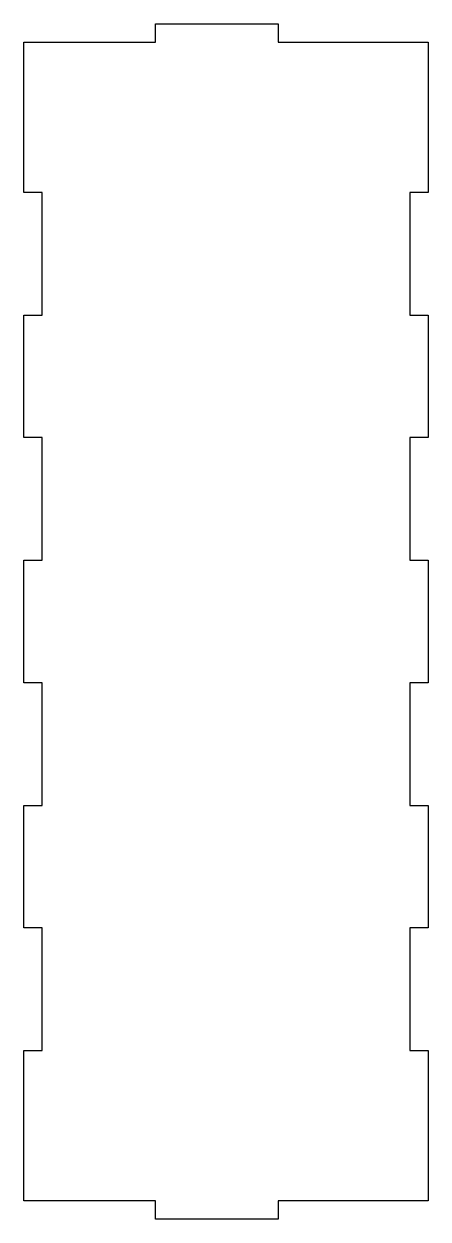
# Model space of a CAD drawing. Header units: millimetres. Extents: x -51 to 81, y 21 to 411.
import ezdxf

# ---------------------------------------------------------------- set-up
doc = ezdxf.new("R2010")
doc.units = ezdxf.units.MM
doc.layers.get('0').update_dxf_attribs({"linetype": 'CONTINUOUS'})

msp = doc.modelspace()

# ---------------------------------------------------------------- linework, layer by layer
msp.add_lwpolyline([(81, 196), (75, 196), (75, 156), (81, 156), (81, 116), (75, 116), (75, 76), (81, 76), (81, 27), (32, 27), (32, 21), (-8, 21), (-8, 27), (-51, 27), (-51, 76), (-45, 76), (-45, 116), (-51, 116), (-51, 156), (-45, 156), (-45, 196), (-51, 196), (-51, 236), (-45, 236), (-45, 276), (-51, 276), (-51, 316), (-45, 316), (-45, 356), (-51, 356), (-51, 405), (-8, 405), (-8, 411), (32, 411), (32, 405), (81, 405), (81, 356), (75, 356), (75, 316), (81, 316), (81, 276), (75, 276), (75, 236), (81, 236)], close=True)

doc.saveas('drawing.dxf')
